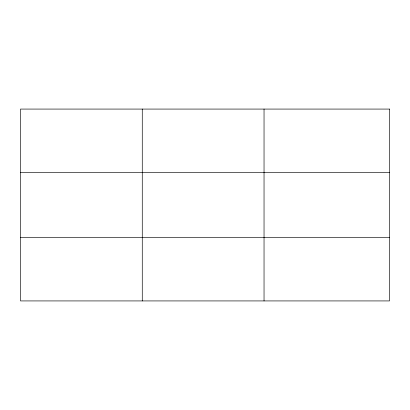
<?xml version="1.0" encoding="UTF-8"?>
<svg xmlns="http://www.w3.org/2000/svg" width="410" height="410" viewBox="0 0 410 410"><rect width="100%" height="100%" fill="white"/><g stroke="black" fill="none" stroke-linecap="round" stroke-linejoin="round"><path stroke-width="0.61" d="M142.27 300.925L142.27 109.075M264.04 300.925L264.04 109.075M20.5 172.385L389.5 172.385M20.5 237.615L389.5 237.615M389.5 109.075L389.5 300.925L20.5 300.925L20.5 109.075L389.5 109.075"/></g></svg>
